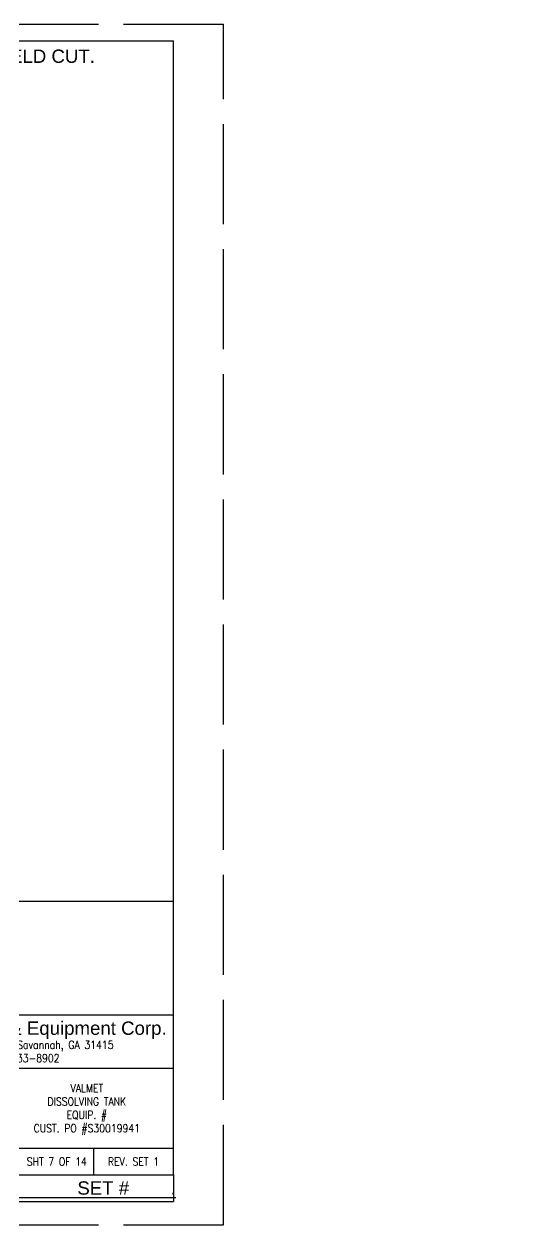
# Model space of a CAD drawing. Extents: x -305 to 4862, y -115 to 900.
# Drawn here: x 3082 to 3442, y 36 to 900 of the extents above; entities that cross this region are included whole.
import ezdxf
from ezdxf.enums import TextEntityAlignment as Align

# ---------------------------------------------------------------- set-up
doc = ezdxf.new("R2010")
doc.units = 0
doc.header["$LTSCALE"] = 12
doc.header["$MEASUREMENT"] = 0
doc.header["$PDMODE"] = 33
doc.header["$PDSIZE"] = -0.5
doc.linetypes.add('AM_ISO02W050', pattern=[7.5, 6, -1.5])
doc.layers.get('0').update_dxf_attribs({"linetype": 'CONTINUOUS'})
doc.layers.get('Defpoints').update_dxf_attribs({"linetype": 'CONTINUOUS'})
for name, color, linetype in [('DIM', 1, 'CONTINUOUS'), ('SHOP TAG', 11, 'CONTINUOUS'), ('TEXT', 4, 'CONTINUOUS')]:
    doc.layers.add(name, color=color, linetype=linetype)
doc.styles.add('ROMANS', font='ROMANS.shx', dxfattribs={"width": 0.85, "height": 5.76})
doc.styles.get("Standard").update_dxf_attribs({"font": 'sanss___.ttf'})
doc.dimstyles.get("Standard").update_dxf_attribs({"dimtxt": 0.18, "dimasz": 0.18, "dimexe": 0.18, "dimexo": 0.0625, "dimgap": 0.09, "dimtad": 0, "dimtih": 1, "dimtoh": 1, "dimdec": 4, "dimzin": 0, "dimdsep": 46, "dimtxsty": 'Standard', "dimcen": 0.09, "dimadec": 0, "dimazin": 0, "dimtfac": 1, "dimtdec": 4, "dimtofl": 0, "dimtmove": 0, "dimatfit": 3, "dimfxl": 1, "dimtolj": 1, "dimtzin": 0, "dimarcsym": 0})

# ---------------------------------------------------------------- blocks, each defined once
blk = doc.blocks.new('*D184')
at = {"layer": 'Defpoints', "color": 0, "transparency": 16777216}
for p in [(2376.32, 609.86), (2171.49, 591.93), (2376.32, 536.95)]:
    blk.add_point(p, dxfattribs=at)
at = {"layer": 'DIM', "color": 0, "lineweight": -2, "transparency": 16777216}
for p, q in [((2376.32, 603.86), (2376.32, 533.95)), ((2171.49, 585.93), (2171.49, 533.95)), ((2177.25, 536.95), (2215.51, 536.95)), ((2370.56, 536.95), (2341, 536.95))]:
    blk.add_line(p, q, dxfattribs=at)
at = {"layer": 'DIM', "color": 0, "transparency": 16777216}
for points in [[(2177.25, 537.91), (2177.25, 535.99), (2171.49, 536.95)], [(2370.56, 537.91), (2370.56, 535.99), (2376.32, 536.95)]]:
    blk.add_solid(points, dxfattribs=at)
at = {"layer": 'DIM', "color": 0, "transparency": 16777216, "char_height": 5.76, "width": 5166.6002, "attachment_point": 5, "style": 'ROMANS'}
for s, insert in [('\\A1;5\'-8{\\H1x;\\S1/4;}"', (2278.25, 544.63)), ('\\A1;[68{\\H1x;\\S1/4;}] (TOP)\\P(EXTRA 2" TO BE PROVIDED FOR\\PFIELD FITUPS.)', (2278.25, 518.57))]:
    blk.add_mtext(s, dxfattribs=dict(at, insert=insert))

msp = doc.modelspace()

# ---------------------------------------------------------------- linework, layer by layer
for p, q in [((2085.195033, 888), (3189.195033, 888)), ((3189.195033, 72), (3189.195033, 888)), ((2545.263218, 269.000028), (3189.195033, 269.000028)), ((2810.029892, 187.2), (3189.195033, 187.2)), ((2810.029892, 148.8), (3189.195033, 148.8)), ((2968.395033, 91.2), (3189.195033, 91.2)), ((3131.595033, 91.2), (3131.595033, 72)), ((2085.195033, 72), (3189.195033, 72))]:
    msp.add_line(p, q)
at = {"layer": 'Defpoints', "linetype": 'AM_ISO02W050'}
for p, q in [((2073.195033, 900), (3225.195033, 900)), ((3225.195033, 36), (3225.195033, 900)), ((2073.195033, 36), (3225.195033, 36))]:
    msp.add_line(p, q, dxfattribs=at)
at = {"layer": 'SHOP TAG'}
for p in [(3189.195033, 72), (2833.995033, 52.8)]:
    msp.add_line(p, (3189.195033, 52.8), dxfattribs=at)

# ---------------------------------------------------------------- texts
msp.add_text('SHOP RELEASE DATE:%%U       12/12/2025             SET #        .', height=9.6, dxfattribs=at).set_placement((3011.168222, 62.608987), align=Align.MIDDLE_CENTER)
at = {"layer": 'TEXT'}
for s, p in [('NOTE: COLLAR CONNECTION CENTER LINE TO BE ETCHED IN PLACE. HOLE IS FIELD CUT.', (2837.927331, 876.843879)), ('Savannah Tank & Equipment Corp.', (3078.795033, 177.6))]:
    msp.add_text(s, height=9.6, dxfattribs=at).set_placement(p, align=Align.MIDDLE_CENTER)
at = {"layer": 'TEXT', "style": 'ROMANS', "width": 0.85}
for s, p in [('1517 Telfair Road, Savannah, GA 31415', (3078.795033, 165.6)), ('(912) 233-8902', (3078.795033, 156)), ('VALMET', (3126.795033, 134.4)), ('DISSOLVING TANK', (3126.795033, 124.8)), ('EQUIP. #', (3126.795033, 115.2)), ('CUST. PO #S30019941', (3126.795033, 105.6)), ('REV. SET 1', (3160.395033, 81.6))]:
    msp.add_text(s, height=5.76, dxfattribs=at).set_placement(p, align=Align.MIDDLE_CENTER)
msp.add_text('SHT 7 OF 14', height=5.76, dxfattribs=at).set_placement((3126.789079, 81.6), align=Align.MIDDLE_RIGHT)

# ---------------------------------------------------------------- dimensions: what is measured, and where the dimension line sits
at = {"layer": 'DIM'}
dim = msp.add_linear_dim(base=(2376.322245, 536.951307), p1=(2171.487881, 591.931904), p2=(2376.322245, 609.861479), text='<> (TOP)\\P(EXTRA 2" TO BE PROVIDED FOR\\PFIELD FITUPS.)', dimstyle='Standard', override={"dimscale": 48, "dimtxt": 5.76, "dimasz": 0.12, "dimexe": 0.0625, "dimexo": 0.125, "dimgap": 0.02, "dimlfac": 0.333333, "dimzin": 3, "dimlunit": 4, "dimpost": '\\X', "dimtxsty": 'ROMANS', "dimcen": 0}, dxfattribs=at)
dim.commit()
dim.dimension.update_dxf_attribs({"geometry": '*D184', "text_midpoint": (2278.253945, 536.951307), "dimtype": 160})

doc.saveas('drawing.dxf')
